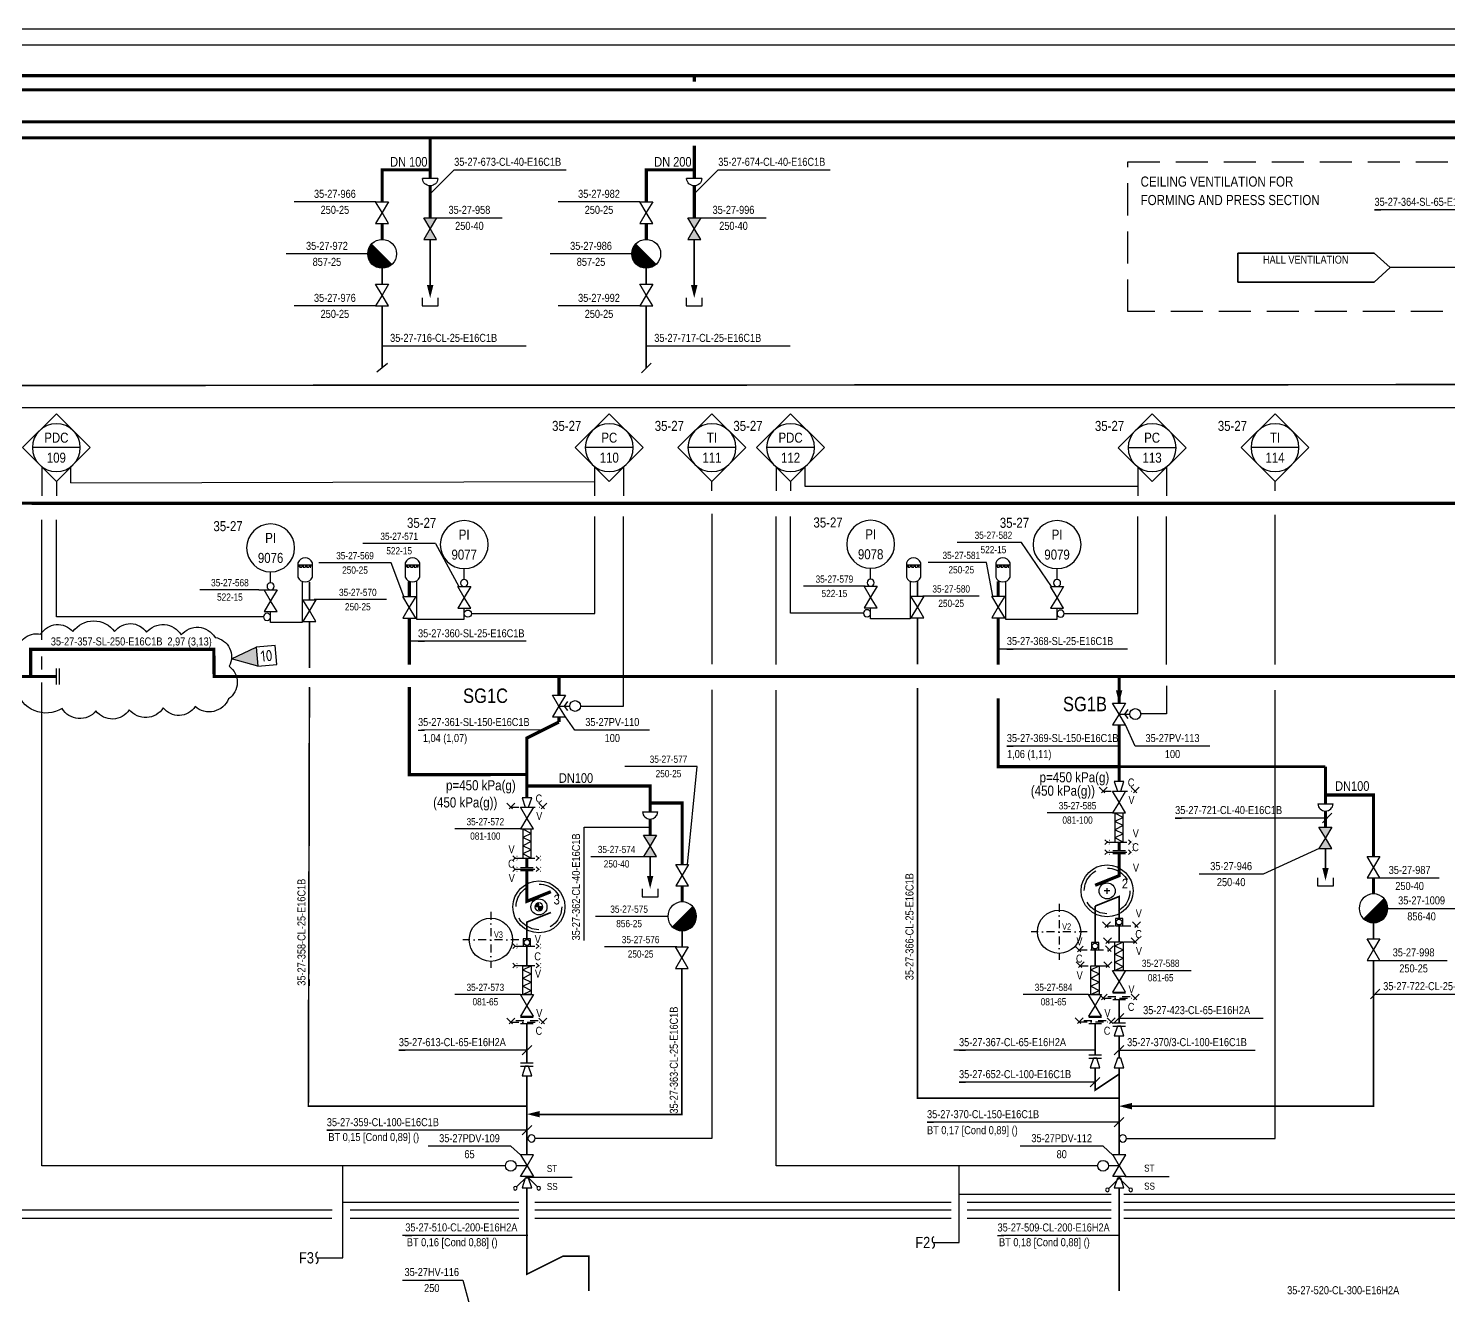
# Model space of a CAD drawing. Header units: millimetres. Extents: x -415 to 12957, y -5 to 599.
# Drawn here: x 9127.2 to 9570.9, y 198.3 to 594.2 of the extents above; entities that cross this region are included whole.
import ezdxf
from ezdxf.enums import TextEntityAlignment as Align

# ---------------------------------------------------------------- set-up
doc = ezdxf.new("R2010")
doc.units = ezdxf.units.MM
doc.header["$LTSCALE"] = 10
doc.header["$MEASUREMENT"] = 0
for name, pattern in [('CENTER', [2, 1.25, -0.25, 0.25, -0.25]), ('DASHDOT2', [0.5, 0.25, -0.125, 0, -0.125]), ('DASHED', [0.75, 0.5, -0.25]), ('DASHEDX2', [1.5, 1, -0.5])]:
    doc.linetypes.add(name, pattern=pattern)
doc.layers.get('0').update_dxf_attribs({"linetype": 'CONTINUOUS'})
doc.layers.add('BALANSSI', color=3, linetype='CONTINUOUS', lineweight=25)
for name, color, linetype in [('HOYRYRYHMIEN NIMET', 30, 'CONTINUOUS'), ('KAYTOT', 7, 'CONTINUOUS'), ('KUIVATUSSYLINTERIN_N', 7, 'CONTINUOUS'), ('KUIVATUSSYLINTERIT', 31, 'CONTINUOUS'), ('METALLILETKUT', 7, 'CONTINUOUS'), ('NAKOLASIT', 7, 'CONTINUOUS'), ('P-A-SHEET', 3, 'CONTINUOUS'), ('P-COND', 4, 'CONTINUOUS'), ('P-CVPOS', 7, 'CONTINUOUS'), ('P-DELIVERY_LIMIT', 1, 'DASHDOT2'), ('P-EQUIPMENTS', 7, 'CONTINUOUS'), ('P-FITTINGS', 7, 'CONTINUOUS'), ('P-INSTRPOS_TEXTS', 7, 'CONTINUOUS'), ('P-INSTRU', 7, 'CONTINUOUS'), ('P-LINEPOS', 7, 'CONTINUOUS'), ('P-MASS1', 6, 'CONTINUOUS'), ('P-OTHER', 7, 'CONTINUOUS'), ('P-REVISIONS', 1, 'CONTINUOUS'), ('P-STEAM1', 6, 'CONTINUOUS'), ('P-SYMB', 7, 'CONTINUOUS'), ('P-TEXT', 7, 'CONTINUOUS'), ('P-VALVEPOS', 7, 'CONTINUOUS'), ('P-VENTS', 7, 'CONTINUOUS'), ('TEXT', 141, 'CONTINUOUS'), ('VAC-TELA_NUMEROT', 7, 'CONTINUOUS'), ('VAC-TELAT', 31, 'CONTINUOUS'), ('VEDENEROTTIMET', 7, 'CONTINUOUS')]:
    doc.layers.add(name, color=color, linetype=linetype)
doc.styles.add('ARIAL', font='ARIALN.TTF')
doc.styles.add('ARIALN', font='ARIALN.TTF')
doc.styles.add('CTS_REV', font='isocp.shx')
doc.styles.add('MODESTD', font='ARIALN.TTF')
doc.styles.add('ROMANS', font='ARIALN.TTF')
doc.styles.get("Standard").update_dxf_attribs({"font": 'ARIALN.TTF'})

# ---------------------------------------------------------------- blocks, each defined once
blk = doc.blocks.new('PPI_0103B')
at = {"color": 0, "linetype": 'ByBlock'}
blk.add_circle((0, 0), 1.25, dxfattribs=at)
blk = doc.blocks.new('PPI_1100A')
at = {"color": 0, "linetype": 'ByBlock'}
blk.add_line((0, 0), (2, 0), dxfattribs=at)
blk = doc.blocks.new('PPI_0900A')
at = {"color": 0, "linetype": 'ByBlock'}
blk.add_line((-2.5, 0), (2.5, 0), dxfattribs=at)
blk = doc.blocks.new('PPI_1000A')
at = {"color": 0, "linetype": 'ByBlock'}
blk.add_line((-1, 0), (1, 0), dxfattribs=at)
blk = doc.blocks.new('PPI_1207A')
at = {"color": 0, "linetype": 'ByBlock'}
for p, q in [((-8.5, 0), (0, 8.5)), ((0, 8.5), (8.5, 0)), ((0, -8.5), (-8.5, 0)), ((-6, 0), (6, 0)), ((8.5, 0), (0, -8.5))]:
    blk.add_line(p, q, dxfattribs=at)
blk.add_circle((0, 0), 6, dxfattribs=at)
blk = doc.blocks.new('LPoist')
at = {"const_width": 3.75}
blk.add_lwpolyline([(1.33, 2.42, -1), (-1.33, 5.08, -5.843182)], format="xyb", dxfattribs=at)
blk.add_circle((0, 3.75), 3.75)
blk = doc.blocks.new('PPI_1200A')
at = {"color": 0, "linetype": 'ByBlock'}
blk.add_circle((0, 0), 6, dxfattribs=at)
blk = doc.blocks.new('*U61')
at = {"color": 0}
for points in [[(5, 4.5), (0, 0)], [(47.5, 4.5), (5, 4.5)], [(47.5, -4.5), (47.5, 4.5)], [(0, 0), (5, -4.5)], [(5, -4.5), (47.5, -4.5)]]:
    blk.add_lwpolyline(points, close=True, dxfattribs=at)
at = {"color": 7, "style": 'ARIALN'}
for tag, p in [('TEKSTI1', (26.25, 2.5)), ('TEKSTI2', (26.25, -2.5))]:
    blk.add_attdef(tag, text='', height=2.5, dxfattribs=at).set_placement(p, align=Align.MIDDLE_CENTER)
at = {"color": 1, "style": 'ARIALN'}
blk.add_attdef('KAAVIO', text='', height=1.5, dxfattribs=at).set_placement((26.25, -5), align=Align.TOP_CENTER)
blk = doc.blocks.new('P7A1271')
at = {"color": 0, "linetype": 'ByBlock'}
for centre, start, end in [((0.71, 0.82), 116.5651, 229.1849), ((-0.71, -0.82), 296.5651, 49.1849)]:
    blk.add_arc(centre, 1.08, start, end, dxfattribs=at)
blk = doc.blocks.new('LAI2587')
for p, q in [((0, 0), (2.5, 0)), ((0, -8.75), (0, 0)), ((2.5, 0), (2.5, -8.75)), ((2.5, -8.75), (0, -8.75))]:
    blk.add_line(p, q)
blk = doc.blocks.new('FLEXIBLE-JOINT')
for p, q in [((1.25, 8.75), (-1.25, 7.5)), ((1.25, 6.25), (-1.25, 7.5)), ((1.25, 6.25), (-1.25, 5)), ((1.25, 3.75), (-1.25, 5)), ((1.25, 3.75), (-1.25, 2.5)), ((1.25, 1.25), (-1.25, 2.5)), ((1.25, 1.25), (-1.25, 0))]:
    blk.add_line(p, q)
at = {"rotation": 180}
blk.add_blockref('LAI2587', (1.25, 0), dxfattribs=at)
blk = doc.blocks.new('P7A1100')
at = {"color": 0, "linetype": 'ByBlock'}
for points in [[(-3, -1.8), (-3, 1.8), (0, 0)], [(3, -1.8), (3, 1.8), (0, 0)]]:
    blk.add_lwpolyline(points, close=True, dxfattribs=at)
blk = doc.blocks.new('P7A1305')
at = {"color": 0, "linetype": 'ByBlock'}
blk.add_solid([(-4, -1), (-4, 1), (0, 0)], dxfattribs=at)
blk = doc.blocks.new('CVO4BF7')
at = {"color": 0, "linetype": 'Continuous'}
blk.add_lwpolyline([(-1.5, 4.5, -1), (1.5, 4.5, -1), (-1.5, 4.5)], format="xyb", close=True, dxfattribs=at)
blk.add_lwpolyline([(0, 0), (0, 3)], dxfattribs=at)
at = {"layer": 'P-VENTS', "color": 0, "linetype": 'Continuous'}
for points in [[(-3, -1.8), (-3, 1.8), (0, 0)], [(3, -1.8), (3, 1.8), (0, 0)]]:
    blk.add_lwpolyline(points, close=True, dxfattribs=at)
blk = doc.blocks.new('DRIVE-SHAFT')
at = {"layer": 'KAYTOT', "color": 7, "const_width": 2.5}
for points in [[(0, -1.25, -0.414214), (-1.25, 0, -1)], [(0, 1.25, -0.414214), (1.25, 0, -1)]]:
    blk.add_lwpolyline(points, format="xyb", dxfattribs=at)
at = {"layer": 'KAYTOT', "color": 7}
blk.add_circle((0, 0), 2.5, dxfattribs=at)
blk = doc.blocks.new('A$7C4F7')
at = {"layer": 'KAYTOT', "linetype": 'Continuous'}
blk.add_blockref('DRIVE-SHAFT', (1.77, 1.77), dxfattribs=at)
blk = doc.blocks.new('PRO66DD')
h = blk.add_hatch(color=0)
h.paths.add_polyline_path([(-3, 1.8), (-3, -1.8), (0, 0)])
h.paths.add_polyline_path([(3, -1.8), (3, 1.8), (0, 0)])
at = {"layer": 'P-VENTS', "color": 0, "linetype": 'Continuous'}
for points in [[(-3, -1.8), (-3, 1.8), (0, 0)], [(3, -1.8), (3, 1.8), (0, 0)]]:
    blk.add_lwpolyline(points, close=True, dxfattribs=at)
blk = doc.blocks.new('P7A0127')
at = {"color": 0, "linetype": 'ByBlock'}
for p, q in [((-7.5, 20), (-7.5, 17.5)), ((7.5, 17.5), (-7.5, 17.5)), ((-7.5, 17.5), (-7.5, 5)), ((7.5, 17.5), (7.5, 20)), ((7.5, 5), (7.5, 17.5))]:
    blk.add_line(p, q, dxfattribs=at)
at = {"color": 0, "linetype": 'DASHEDX2', "ltscale": 0.25}
for points in [[(-7.5, 16.5), (7.5, 16.5)], [(-6, 15.5), (6, 15.5)]]:
    blk.add_lwpolyline(points, dxfattribs=at)
at = {"color": 0, "linetype": 'ByBlock'}
for centre, start, end in [((0, 16.9), 22.4569, 157.5431), ((0, 8.1), 202.4569, 337.5431)]:
    blk.add_arc(centre, 8.12, start, end, dxfattribs=at)
blk = doc.blocks.new('P7A1210')
at = {"color": 0, "linetype": 'ByBlock'}
blk.add_lwpolyline([(-3, 1.5), (-3, -1.5), (0, -0.5), (0, 0.5)], close=True, dxfattribs=at)
blk = doc.blocks.new('P7A1215')
at = {"color": 0, "linetype": 'ByBlock'}
for p, q in [((0, 2), (0, -2)), ((1, 2), (1, -2))]:
    blk.add_line(p, q, dxfattribs=at)
blk = doc.blocks.new('p7a1370')
at = {"color": 0, "linetype": 'ByBlock'}
for p, q in [((1.25, 1.25), (-1.25, -1.25)), ((-1.25, 1.25), (1.25, -1.25))]:
    blk.add_line(p, q, dxfattribs=at)
blk = doc.blocks.new('A$A7D25')
at = {"layer": 'P-DELIVERY_LIMIT'}
blk.add_lwpolyline([(1.25, 1.25), (11.25, 1.25)], dxfattribs=at)
for p in [(1.25, 1.25), (11.25, 1.25)]:
    blk.add_blockref('p7a1370', p, dxfattribs=at)
blk = doc.blocks.new('P7A1304')
at = {"color": 0, "linetype": 'ByBlock'}
blk.add_line((1.5, 1.5), (-1.5, -1.5), dxfattribs=at)
blk = doc.blocks.new('PPI_2100A')
at = {"color": 0, "linetype": 'ByBlock'}
blk.add_line((0, 0), (2, 0), dxfattribs=at)
blk = doc.blocks.new('P7A1330')
at = {"color": 0, "linetype": 'ByBlock'}
for q in [(-3.25, 3.25), (3.25, 3.25)]:
    blk.add_line((0, 0), q, dxfattribs=at)
for centre, start, end in [((-3.66, 3.66), 90, 270), ((-3.66, 3.66), 270, 90), ((3.66, 3.66), 90, 270), ((3.66, 3.66), 270, 90)]:
    blk.add_arc(centre, 0.575, start, end, dxfattribs=at)
blk = doc.blocks.new('CVED930')
at = {"color": 0, "linetype": 'Continuous'}
blk.add_lwpolyline([(-1.5, 4.5, -1), (1.5, 4.5, -1), (-1.5, 4.5)], format="xyb", close=True, dxfattribs=at)
for points in [[(-1.27, 2.39), (0, 1.5), (1.27, 2.39)], [(0, 0), (0, 3)]]:
    blk.add_lwpolyline(points, dxfattribs=at)
at = {"layer": 'P-VENTS', "color": 0, "linetype": 'Continuous'}
for points in [[(-3, -1.8), (-3, 1.8), (0, 0)], [(3, -1.8), (3, 1.8), (0, 0)]]:
    blk.add_lwpolyline(points, close=True, dxfattribs=at)
blk = doc.blocks.new('CVED945')
at = {"color": 0, "linetype": 'Continuous'}
blk.add_lwpolyline([(-1.5, 4.5, -1), (1.5, 4.5, -1), (-1.5, 4.5)], format="xyb", close=True, dxfattribs=at)
for points in [[(-1.27, 2.39), (0, 1.5), (1.27, 2.39)], [(0, 0), (0, 3)]]:
    blk.add_lwpolyline(points, dxfattribs=at)
at = {"layer": 'P-VENTS', "color": 0, "linetype": 'Continuous'}
for points in [[(-3, -1.8), (-3, 1.8), (0, 0)], [(3, -1.8), (3, 1.8), (0, 0)]]:
    blk.add_lwpolyline(points, close=True, dxfattribs=at)
blk = doc.blocks.new('P7A1325')
at = {"color": 0, "linetype": 'ByBlock'}
for p, q in [((-9, -1.5), (-6, 1.5)), ((-9, 1.5), (-6, -1.5)), ((6, -1.5), (9, 1.5)), ((6, 1.5), (9, -1.5))]:
    blk.add_line(p, q, dxfattribs=at)
at = {"color": 0, "linetype": 'CENTER'}
blk.add_line((-7.5, 0), (7.5, 0), dxfattribs=at)
blk = doc.blocks.new('P7A1241')
at = {"color": 0, "linetype": 'ByBlock'}
for p, q in [((-1, -2), (-1, 2)), ((0, 3.5), (0, 1)), ((1, -2), (1, 2)), ((0, -1), (0, -3.5))]:
    blk.add_line(p, q, dxfattribs=at)
blk = doc.blocks.new('PI314')
for p, q in [((0, 2.5), (0, -2.5)), ((1, 2.5), (1, -2.5))]:
    blk.add_line(p, q)
blk = doc.blocks.new('P7A1369')
at = {"color": 0, "linetype": 'ByBlock'}
blk.add_lwpolyline([(8, -3), (0, 0), (8, 3)], dxfattribs=at)
blk.add_lwpolyline([(14, -3), (14, 3), (8, 3), (8, -3)], close=True, dxfattribs=at)
blk.add_solid([(8, 3), (8, -3), (0, 0)], dxfattribs=at)
at = {"color": 7, "linetype": 'Continuous', "style": 'CTS_REV'}
blk.add_attdef('A', text='', height=3.5, dxfattribs=at).set_placement((11, 0), align=Align.MIDDLE)

msp = doc.modelspace()

# ---------------------------------------------------------------- linework, layer by layer
at = {"layer": 'KUIVATUSSYLINTERIT', "linetype": 'Continuous'}
for points in [[(9465.08, 324.75), (9463.28, 324.75)], [(9464.18, 323.85), (9464.18, 325.65)], [(9287.58, 319.75), (9285.78, 319.75)], [(9286.68, 318.85), (9286.68, 320.65)]]:
    msp.add_lwpolyline(points, dxfattribs=at)
for centre, radius in [((9464.18, 324.75), 8.11), ((9286.68, 319.75), 8.11), ((9464.19, 324.75), 2.51), ((9286.69, 319.75), 2.51)]:
    msp.add_circle(centre, radius, dxfattribs=at)
at = {"layer": 'KUIVATUSSYLINTERIT', "linetype": 'DASHED', "ltscale": 1.5}
for centre in [(9464.18, 324.75), (9286.68, 319.75)]:
    msp.add_circle(centre, 7.14, dxfattribs=at)
at = {"layer": 'NAKOLASIT'}
for points in [[(9469.06, 313.87), (9469.06, 316.12), (9466.81, 316.12), (9466.81, 313.87)], [(9284.06, 307.51), (9284.06, 309.76), (9281.81, 309.76), (9281.81, 307.51)], [(9461.56, 306.37), (9461.56, 308.62), (9459.31, 308.62), (9459.31, 306.37)]]:
    msp.add_lwpolyline(points, close=True, dxfattribs=at)
at = {"layer": 'NAKOLASIT', "linetype": 'Continuous'}
for centre in [(9467.93, 315), (9282.93, 308.64), (9460.43, 307.5)]:
    msp.add_circle(centre, 0.9, dxfattribs=at)
at = {"layer": 'P-A-SHEET', "color": 7, "const_width": 0.35}
for points in [[(-410, 0), (12952.06, 0), (12952.06, 594), (-410, 594)], [(-405, 5), (12947.06, 5), (12947.06, 589), (-405, 589)]]:
    msp.add_lwpolyline(points, close=True, dxfattribs=at)
at = {"layer": 'P-COND', "const_width": 0.5}
for points in [[(9252.71, 528.25), (9252.71, 520.75), (9252.71, 514)], [(9335.21, 528.25), (9335.21, 520.75), (9335.21, 514)], [(8765.86, 482.41), (9740.21, 483.01), (9741.38, 483)], [(6459.81, 475.71), (9883.8, 475.71)], [(9532.4, 337.94), (9532.4, 330.44)], [(9321.43, 335.44), (9321.43, 327.94)], [(9467.93, 283.5), (9467.93, 287.37), (9467.93, 290.75)], [(9282.93, 271), (9282.93, 279.87), (9282.93, 283.25)], [(9460.43, 273.5), (9460.43, 279.87), (9460.43, 283.24)], [(9467.93, 272.5), (9467.93, 279.5)], [(9467.93, 272.5), (9467.93, 279.5)], [(9282.93, 267), (9282.93, 242.26)], [(9460.43, 269.5), (9460.43, 262.5), (9467.93, 267.5), (9467.93, 269.5)], [(9467.93, 242.25), (9467.93, 269.5)], [(9282.93, 235.51), (9282.93, 235)], [(9467.93, 235.51), (9467.93, 235)], [(9282.93, 232), (9282.93, 205), (9294.29, 210.68), (9302.27, 210.68), (9302.27, 199.81)], [(9467.93, 232), (9467.93, 199.81)]]:
    msp.add_lwpolyline(points, dxfattribs=at)
at = {"layer": 'P-COND', "linetype": 'Continuous', "const_width": 0.5}
for points in [[(9237.71, 519.25), (9237.71, 514.25)], [(9320.21, 519.25), (9320.21, 514.25)], [(9237.71, 488.11), (9237.71, 507.5)], [(9320.21, 488.12), (9320.21, 507.5)], [(9215, 415.69), (9215, 421.22)], [(9404.94, 416.83), (9404.94, 421.48)], [(9215, 394.39), (9215, 408.94)], [(9404.94, 395.53), (9404.94, 410.08)], [(9282.93, 257.5), (9214.66, 257.5), (9215, 388.39)], [(9467.98, 260), (9404.94, 260), (9404.94, 388.12)], [(9460.43, 320), (9467.93, 323), (9467.93, 316.12)], [(9460.43, 320), (9460.43, 308.62)], [(9290.43, 318), (9282.93, 315), (9282.93, 309.76)], [(9547.4, 314.79), (9547.4, 309.79)], [(9331.43, 312.29), (9331.43, 307.29)], [(9467.93, 313.87), (9467.93, 311.12), (9467.93, 308.87)], [(9282.93, 307.51), (9282.93, 303.62), (9282.93, 301.37)], [(9460.43, 306.37), (9460.43, 303.62), (9460.43, 301.37)], [(9547.4, 303.04), (9547.4, 257.5), (9471.93, 257.5)], [(9331.33, 300.54), (9331.33, 254.93), (9286.93, 254.93)]]:
    msp.add_lwpolyline(points, dxfattribs=at)
at = {"layer": 'P-CVPOS'}
for points in [[(9277.93, 245), (9280.95, 242.26)], [(9465.96, 242.23), (9462.93, 245), (9437.06, 245)]]:
    msp.add_lwpolyline(points, dxfattribs=at)
at = {"layer": 'P-DELIVERY_LIMIT'}
for points in [[(9463.98, 313.86), (9473.41, 313.86)], [(9455.47, 306.31), (9464.91, 306.31)], [(9464.31, 308.87), (9470.43, 308.87), (9472.93, 308.87)], [(9455.8, 301.32), (9461.93, 301.32), (9464.43, 301.32)]]:
    msp.add_lwpolyline(points, dxfattribs=at)
at = {"layer": 'P-INSTRU'}
for points in [[(9131.44, 457.1), (9131.44, 448.13)], [(9360.8, 457.1), (9360.8, 449.71)], [(9369.8, 457.1), (9369.8, 451.13), (9473.75, 451.13)], [(9473.75, 457.1), (9473.75, 448.12)], [(9482.75, 457.1), (9482.75, 448.12)], [(9135.94, 452.61), (9135.94, 448.13)], [(9140.44, 452.18), (9304.16, 452.62)], [(9365.3, 452.6), (9365.3, 449.71)], [(9131.44, 403.21), (9131.44, 440.66)], [(9265.6, 411.36), (9304.16, 411.36), (9304.16, 441.69)], [(9299.69, 382.46), (9313.15, 382.46), (9313.16, 441.68)], [(9360.8, 395.44), (9360.8, 441.71)], [(9450.79, 411.37), (9473.75, 411.37), (9473.75, 441.7)], [(9482.75, 395.43), (9482.75, 441.7)], [(9225.43, 227.5), (9280.43, 227.5)], [(9285.43, 227.5), (9415.45, 227.5)], [(9417.95, 230), (9465.49, 230)], [(9420.45, 227.5), (9465.43, 227.5)], [(9469.44, 230), (9662.56, 230)], [(9469.44, 227.5), (9662.57, 227.5)], [(9222.12, 225), (9046.83, 225), (9046.83, 217.5)], [(9049.71, 222.5), (9222.02, 222.5)], [(9227.67, 222.5), (9280.43, 222.5)], [(9280.43, 225), (9227.77, 225)], [(9415.45, 225), (9285.43, 225)], [(9285.43, 222.5), (9415.45, 222.5)], [(9465.43, 225), (9420.45, 225)], [(9420.45, 222.5), (9465.43, 222.5)], [(9662.55, 225), (9469.44, 225)], [(9469.44, 222.5), (9662.58, 222.5)]]:
    msp.add_lwpolyline(points, dxfattribs=at)
at = {"layer": 'P-INSTRU', "linetype": 'Continuous'}
for points in [[(9140.44, 452.18), (9140.44, 457.1)], [(9304.16, 448.13), (9304.16, 457.1)], [(9313.16, 457.1), (9313.16, 448.13)], [(9340.73, 449.71), (9340.73, 452.6)], [(9516.64, 449.71), (9516.64, 452.6)], [(9200.62, 410.33), (9135.94, 410.33), (9135.94, 440.66)], [(9388.07, 411.47), (9365.3, 411.47), (9365.3, 441.71)], [(9516.64, 395.44), (9516.64, 442.23)], [(9202.87, 421.01), (9202.87, 424.39)], [(9263.35, 422.04), (9263.35, 425.42)], [(9390.32, 422.16), (9390.32, 425.53)], [(9402.69, 421.48), (9402.69, 409.78)], [(9432.41, 421.48), (9432.41, 409.68), (9448.55, 409.68), (9448.55, 413.06)], [(9448.55, 422.06), (9448.55, 425.43)], [(9212.75, 421.22), (9212.75, 408.64)], [(9248.48, 421.37), (9248.48, 409.67)], [(9263.35, 409.67), (9263.35, 413.04)], [(9390.32, 409.78), (9390.32, 413.16)], [(9202.87, 408.64), (9202.87, 412.01)], [(9212.75, 408.64), (9202.87, 408.64)], [(9248.48, 409.67), (9263.35, 409.67)], [(9402.69, 409.78), (9390.32, 409.78)], [(9131.44, 393.86), (9131.44, 397.92)], [(9276.22, 238.88), (9131.44, 238.87), (9131.44, 389.87)], [(9461.22, 238.86), (9360.8, 238.86), (9360.8, 387.42)], [(9470.23, 247.43), (9516.64, 247.43), (9516.64, 387.44)], [(9482.75, 388.79), (9482.75, 380.02), (9474.76, 380.02)], [(9217.34, 210.14), (9225.43, 210.14), (9225.43, 238.87)], [(9409.86, 214.92), (9417.95, 214.92), (9417.95, 238.86)]]:
    msp.add_lwpolyline(points, dxfattribs=at)
at = {"layer": 'P-LINEPOS'}
for points in [[(9252.71, 542.5), (9260.21, 550), (9287.71, 550), (9295.21, 550)], [(9335.21, 542.5), (9342.71, 550), (9370.21, 550), (9377.71, 550)], [(9600.73, 537.5), (9547.71, 537.5)], [(9237.71, 495), (9282.71, 495)], [(9320.21, 495), (9365.21, 495)], [(9532.93, 347.5), (9485.43, 347.5)], [(9300.77, 309.27), (9300.77, 344.69), (9321.43, 344.69)], [(9547.93, 292.5), (9595.43, 292.5)], [(9467.93, 285), (9510.43, 285), (9512.93, 285)], [(9282.93, 275), (9242.93, 275)], [(9467.93, 275), (9510.43, 275)], [(9460.43, 265), (9417.93, 265)], [(9282.93, 250), (9220.43, 250)], [(9467.93, 252.5), (9407.93, 252.5)]]:
    msp.add_lwpolyline(points, dxfattribs=at)
at = {"layer": 'P-MASS1', "const_width": 0.8}
msp.add_lwpolyline([(9467.93, 363.55), (9532.4, 363.55)], dxfattribs=at)
at = {"layer": 'P-OTHER', "linetype": 'DASHEDX2'}
msp.add_lwpolyline([(9470.65, 552.5), (9689.07, 552.5), (9689.07, 505.78), (9470.65, 505.78)], close=True, dxfattribs=at)
at = {"layer": 'P-OTHER', "linetype": 'Continuous'}
msp.add_lwpolyline([(9596.23, 519.44), (9552.57, 519.44)], dxfattribs=at)
at = {"layer": 'P-OTHER'}
for points in [[(9250.21, 510), (9250.21, 507.5), (9255.21, 507.5), (9255.21, 510)], [(9332.71, 510), (9332.71, 507.5), (9337.71, 507.5), (9337.71, 510)], [(9340.73, 442.51), (9340.73, 395.59)], [(9282.72, 402.72), (9246.19, 402.72)], [(9470.52, 400.3), (9430.16, 400.3)], [(9340.73, 387.59), (9340.73, 247.43), (9285.51, 247.43)], [(9321.28, 375), (9297.93, 375), (9294.97, 379.15)], [(9287.98, 375.02), (9249.98, 375)], [(9496.28, 370), (9472.93, 370), (9469.97, 376.65)], [(9467.93, 370), (9432.88, 370)], [(9460.43, 275), (9416.25, 275)], [(9277.93, 245), (9252.06, 245)], [(9283.26, 235.36), (9297.02, 235.36)], [(9469.85, 235.48), (9483.61, 235.48)], [(9283.26, 217.14), (9244.08, 217.14)], [(9467.79, 217.12), (9431.11, 217.12)], [(9244.06, 203.19), (9262.87, 203.19), (9266.06, 191.59)]]:
    msp.add_lwpolyline(points, dxfattribs=at)
at = {"layer": 'P-REVISIONS'}
msp.add_lwpolyline([(9123.51, 387.74, -0.520567), (9123.51, 387.74, -0.520567), (9123.71, 398.13, -0.520567), (9131.11, 404.93, -0.520567), (9141.11, 405.73, -0.520567), (9154.11, 405.73, -0.520567), (9164.11, 405.53, -0.520567), (9174.91, 404.73, -0.520567), (9185.51, 403.93, -0.520567), (9189.91, 394.94, -0.520567), (9189.71, 384.74, -0.520567), (9179.31, 382.35, -0.520567), (9169.31, 381.95, -0.520567), (9158.71, 381.35, -0.520567), (9148.31, 380.95, -0.520567), (9137.71, 381.75, -0.520567), (9123.51, 387.74)], format="xyb", close=True, dxfattribs=at)
at = {"layer": 'P-STEAM1', "linetype": 'Continuous', "const_width": 1}
for points in [[(6459.81, 579.44), (9965.01, 579.44)], [(9335.21, 577.5), (9335.21, 579.44)], [(7676.65, 565), (9964.98, 565)], [(6459.81, 560), (9735.21, 560), (9735.21, 542.5), (9906.3, 542.5)], [(9252.71, 547.25), (9252.71, 557.5), (9252.71, 560)], [(9335.21, 547.25), (9335.21, 557.5)], [(9237.71, 540), (9237.71, 550), (9252.71, 550)], [(9320.21, 540), (9320.21, 550), (9335.21, 550)], [(9252.71, 545), (9252.71, 535)], [(9335.21, 545), (9335.21, 535)], [(9237.71, 528.25), (9237.71, 533.25)], [(9320.21, 528.25), (9320.21, 533.25)], [(6459.81, 446.03), (9965.01, 445.79)], [(9246.19, 416.74), (9246.19, 421.39)], [(9430.16, 416.83), (9430.16, 421.48)], [(9246.19, 395.44), (9246.19, 409.99)], [(9430.16, 395.43), (9430.16, 410.08)], [(9073.21, 391.72), (9127.89, 391.72), (9127.89, 400.18), (9185.13, 400.18), (9185.23, 391.21)], [(9127.89, 391.72), (9135.86, 391.72)], [(9185.23, 391.72), (9878.71, 391.72)], [(9467.93, 363.55), (9430.16, 363.56), (9430.16, 384.93)], [(9321.43, 347.19), (9321.43, 342.19)], [(9532.4, 349.69), (9532.4, 344.69)], [(9467.93, 337.28), (9467.93, 340)], [(9282.93, 335), (9282.93, 331.98)], [(9460.43, 326.5), (9467.93, 329.5), (9467.93, 336.28)], [(9282.93, 330.98), (9282.93, 321.5), (9290.43, 324.5)], [(9547.4, 323.79), (9547.4, 328.79)], [(9331.43, 321.29), (9331.43, 326.29)]]:
    msp.add_lwpolyline(points, dxfattribs=at)
at = {"layer": 'P-STEAM1', "const_width": 1}
for points in [[(7672.13, 572.5), (7672.13, 575), (9965.01, 575)], [(9292.93, 391.72), (9292.93, 385.87)], [(9467.93, 383.37), (9467.93, 391.72)], [(9292.93, 377.5), (9282.93, 372.5), (9282.93, 370), (9282.93, 361.1), (9246.19, 361.06), (9246.19, 388.39)], [(9292.93, 379.12), (9292.93, 377.5)], [(9467.93, 376.62), (9467.93, 358.87)], [(9282.93, 361.1), (9282.93, 353.87)]]:
    msp.add_lwpolyline(points, dxfattribs=at)
at = {"layer": 'P-STEAM1', "linetype": 'Continuous'}
for points in [[(9532.4, 363.55, 1, 1, 0), (9532.4, 351.94, 0, 0, 0)], [(9283.23, 357.5, 1, 1, 0), (9321.43, 357.5, 1, 1, 0), (9321.43, 349.44, 0, 0, 0)], [(9547.4, 335.54, 1, 1, 0), (9547.4, 354.69, 1, 1, 0), (9532.4, 354.69, 0, 0, 0)], [(9331.43, 333.04, 1, 1, 0), (9331.43, 352.19, 1, 1, 0), (9321.43, 352.19, 0, 0, 0)]]:
    msp.add_lwpolyline(points, format="xyseb", dxfattribs=at)
at = {"layer": 'P-VALVEPOS', "linetype": 'Continuous'}
for points in [[(9235.69, 540), (9210.21, 540)], [(9318.19, 540), (9292.71, 540)], [(9235.69, 507.5), (9210.21, 507.5)], [(9318.19, 507.5), (9292.71, 507.5)]]:
    msp.add_lwpolyline(points, dxfattribs=at)
at = {"layer": 'P-VALVEPOS'}
for points in [[(9254.74, 535), (9275.21, 535)], [(9337.24, 535), (9357.71, 535)], [(9233.21, 523.75), (9207.71, 523.75)], [(9315.71, 523.75), (9290.21, 523.75)], [(9254.33, 433.26), (9231.73, 433.26)], [(9254.33, 433.26), (9261.66, 419.79)], [(9446.86, 419.81), (9437.47, 433.61), (9417.37, 433.61)], [(9240.54, 427.22), (9217.94, 427.22)], [(9244.5, 416.74), (9240.54, 427.22)], [(9428.48, 416.83), (9426.48, 427.31), (9408.31, 427.31)], [(9199.15, 418.78), (9180.76, 418.78)], [(9199.15, 418.78), (9201.18, 418.76)], [(9388.63, 419.91), (9369.35, 419.91)], [(9239.11, 415.75), (9216.51, 415.75)], [(9424.23, 416.83), (9406.63, 416.83)], [(9336.16, 363.64), (9313.56, 363.64)], [(9333.12, 333.04), (9336.16, 363.64)], [(9465.91, 349.12), (9445.43, 349.12)], [(9280.91, 344.12), (9260.43, 344.12)], [(9530.38, 337.94), (9512.93, 330), (9492.93, 330)], [(9319.75, 335.44), (9302.94, 335.44)], [(9529.9, 328.78), (9529.9, 326.28), (9534.9, 326.28), (9534.9, 328.78)], [(9549.43, 328.79), (9567.93, 328.79)], [(9318.93, 325.44), (9318.93, 322.94), (9323.93, 322.94), (9323.93, 325.44)], [(9326.93, 316.79), (9304.33, 316.79)], [(9551.9, 319.29), (9572.93, 319.29)], [(9329.75, 307.29), (9307.15, 307.29)], [(9549.43, 303.04), (9570.43, 303.04)], [(9469.96, 299.88), (9490.43, 299.88)], [(9280.91, 292.37), (9260.43, 292.37)], [(9458.41, 292.37), (9437.93, 292.37)]]:
    msp.add_lwpolyline(points, dxfattribs=at)
at = {"layer": 'VAC-TELAT', "linetype": 'DASHDOT2'}
for points in [[(9449.18, 320.74), (9449.18, 303.24)], [(9449.18, 320.74), (9449.18, 303.24)], [(9271.68, 318.24), (9271.68, 300.74)], [(9271.68, 318.24), (9271.68, 300.74)], [(9457.93, 311.99), (9440.43, 311.99)], [(9280.43, 309.49), (9262.93, 309.49)]]:
    msp.add_lwpolyline(points, dxfattribs=at)
at = {"layer": 'VAC-TELAT', "linetype": 'Continuous'}
for centre in [(9271.68, 309.49), (9449.18, 311.99)]:
    msp.add_circle(centre, 6.75, dxfattribs=at)
at = {"layer": 'VEDENEROTTIMET'}
for points in [[(9255.09, 547.25), (9250.33, 547.25)], [(9337.59, 547.25), (9332.83, 547.25)], [(9530.02, 351.94), (9534.79, 351.94)], [(9319.05, 349.44), (9323.82, 349.44)]]:
    msp.add_lwpolyline(points, dxfattribs=at)
for centre in [(9532.4, 352.08), (9321.43, 349.58)]:
    msp.add_arc(centre, 2.39, 183.296, 356.704, dxfattribs=at)
at = {"layer": 'VEDENEROTTIMET', "extrusion": (0, 0, -1)}
for centre in [(9252.71, 547.39), (9335.21, 547.39)]:
    msp.add_ellipse(centre, major_axis=(1.69, 1.69), ratio=1, start_param=0.842924, end_param=3.869465, dxfattribs=at)

# ---------------------------------------------------------------- block references
at = {"layer": 'METALLILETKUT', "yscale": 1.028571429000294, "zscale": 1.028571429000294, "rotation": 180}
for p, xscale in [((9467.93, 349), -1.028571429000294), ((9282.93, 344), -1.028571429000294), ((9467.93, 308.87), 1.028571429000294), ((9282.93, 301.37), 1.028571429000294), ((9460.43, 301.37), 1.028571429000294)]:
    msp.add_blockref('FLEXIBLE-JOINT', p, dxfattribs=dict(at, xscale=xscale))
at = {"layer": 'P-CVPOS', "color": 140, "xscale": -1}
for p in [(9309.61, 375), (9484.61, 370), (9265, 245), (9450, 245), (9253.21, 203.19)]:
    msp.add_blockref('PPI_1000A', p, dxfattribs=at)
at = {"layer": 'P-DELIVERY_LIMIT'}
for name, p in [('A$A7D25', (9461.68, 354.62)), ('A$A7D25', (9276.68, 349.62)), ('p7a1370', (9463.95, 313.83)), ('p7a1370', (9473.41, 313.86)), ('p7a1370', (9455.44, 306.28)), ('p7a1370', (9464.31, 308.87)), ('p7a1370', (9464.91, 306.31)), ('p7a1370', (9472.93, 308.87)), ('p7a1370', (9455.8, 301.32)), ('p7a1370', (9464.43, 301.32)), ('A$A7D25', (9461.68, 289.99)), ('A$A7D25', (9276.68, 282.53)), ('A$A7D25', (9454.18, 282.55))]:
    msp.add_blockref(name, p, dxfattribs=at)
at = {"layer": 'P-DELIVERY_LIMIT', "xscale": 0.4899999999999999, "yscale": 0.4899999999999999, "zscale": 0.4899999999999999}
for p in [(9467.93, 340), (9467.93, 336.82), (9282.93, 335), (9282.93, 331.51), (9282.93, 307.5), (9282.93, 301.4)]:
    msp.add_blockref('P7A1325', p, dxfattribs=at)
at = {"layer": 'P-EQUIPMENTS', "xscale": 0.3002463749403548, "yscale": 0.3002463749403548, "zscale": 0.3002463749403548}
for p in [(9213.66, 421.25), (9247.2, 421.25), (9403.73, 421.25), (9431.64, 421.25)]:
    msp.add_blockref('P7A0127', p, dxfattribs=at)
at = {"layer": 'P-FITTINGS'}
for name, p, rotation in [('P7A1210', (9467.93, 355.87), 270), ('P7A1210', (9282.93, 350.87), 270), ('P7A1215', (9467.93, 337.28), 270), ('P7A1215', (9282.93, 331.98), 270), ('P7A1241', (9467.93, 291.75), 90), ('P7A1241', (9282.93, 284.25), 90), ('P7A1241', (9460.43, 284.24), 90), ('P7A1215', (9467.93, 282.5), 90), ('P7A1210', (9467.93, 282.5), 90), ('P7A1215', (9282.93, 270), 90), ('P7A1215', (9460.43, 272.5), 90), ('P7A1210', (9460.43, 272.5), 90), ('P7A1210', (9467.93, 272.5), 90), ('P7A1210', (9282.93, 270), 90), ('P7A1210', (9282.93, 235), 90), ('P7A1210', (9467.93, 235), 90)]:
    msp.add_blockref(name, p, dxfattribs=dict(at, rotation=rotation))
for p in [(9409.86, 214.92), (9217.34, 210.14)]:
    msp.add_blockref('P7A1271', p, dxfattribs=at)
at = {"layer": 'P-INSTRU', "color": 140}
for name, p, xscale, yscale, zscale in [('PPI_1207A', (9135.94, 463.21), -1.2478, 1.2478, 1.2478), ('PPI_1207A', (9308.66, 463.21), -1.2478, 1.2478, 1.2478), ('PPI_1207A', (9340.73, 463.21), -1.2478, 1.2478, 1.2478), ('PPI_1207A', (9365.3, 463.21), -1.2478, 1.2478, 1.2478), ('PPI_1207A', (9478.25, 463.2), -1.2478, 1.2478, 1.2478), ('PPI_1207A', (9516.64, 463.21), -1.2478, 1.2478, 1.2478), ('PPI_1200A', (9202.87, 431.89), -1.2478, 1.2478, 1.2478), ('PPI_1200A', (9263.35, 432.92), -1.2478, 1.2478, 1.2478), ('PPI_1200A', (9390.32, 433.03), -1.2478, 1.2478, 1.2478), ('PPI_1200A', (9448.55, 432.93), -1.2478, 1.2478, 1.2478), ('PPI_0103B', (9263.35, 420.92), -0.899999999999636, 0.899999999999636, 0.899999999999636), ('PPI_0103B', (9390.32, 421.03), -0.899999999999636, 0.899999999999636, 0.899999999999636), ('PPI_0103B', (9448.55, 420.93), -0.899999999999636, 0.899999999999636, 0.899999999999636), ('PPI_0103B', (9202.87, 419.89), -0.899999999999636, 0.899999999999636, 0.899999999999636), ('PPI_0103B', (9201.75, 410.33), -0.899999999999636, 0.899999999999636, 0.899999999999636), ('PPI_0103B', (9264.48, 411.36), 0.899999999999636, 0.899999999999636, 0.899999999999636), ('PPI_0103B', (9389.19, 411.47), -0.899999999999636, 0.899999999999636, 0.899999999999636), ('PPI_0103B', (9449.66, 411.37), -0.899999999999636, 0.899999999999636, 0.899999999999636)]:
    msp.add_blockref(name, p, dxfattribs=dict(at, xscale=xscale, yscale=yscale, zscale=zscale))
at = {"layer": 'P-INSTRU', "color": 140, "xscale": -0.899999999999636, "yscale": 0.899999999999636, "zscale": 0.899999999999636, "rotation": 270}
for p in [(9284.39, 247.43), (9469.1, 247.43)]:
    msp.add_blockref('PPI_0103B', p, dxfattribs=at)
at = {"layer": 'P-LINEPOS', "color": 140}
for name, p in [('PPI_1100A', (9260.21, 550)), ('PPI_1100A', (9342.71, 550)), ('PPI_1100A', (9547.71, 537.5)), ('PPI_1100A', (9240.21, 495)), ('PPI_1100A', (9322.71, 495)), ('PPI_1100A', (9134.21, 400.18)), ('PPI_1100A', (9248.92, 402.72)), ('PPI_1100A', (9432.86, 400.3)), ('PPI_1100A', (9248.92, 375)), ('PPI_1100A', (9432.86, 370)), ('PPI_1100A', (9485.43, 347.5)), ('PPI_1100A', (9550.43, 292.5)), ('PPI_1100A', (9475.43, 285)), ('PPI_1100A', (9242.93, 275)), ('PPI_1100A', (9417.93, 275)), ('PPI_2100A', (9470.43, 275)), ('PPI_1100A', (9417.93, 265)), ('PPI_1100A', (9220.43, 250)), ('PPI_1100A', (9407.93, 252.5)), ('PPI_1100A', (9244.95, 217.14)), ('PPI_1100A', (9429.97, 217.12))]:
    msp.add_blockref(name, p, dxfattribs=at)
at = {"layer": 'P-LINEPOS'}
for p in [(9532.93, 347.5), (9547.93, 292.5), (9467.93, 285), (9282.93, 275), (9467.93, 275), (9460.43, 265), (9467.93, 252.5), (9282.93, 250)]:
    msp.add_blockref('P7A1304', p, dxfattribs=at)
at = {"layer": 'P-LINEPOS', "color": 140, "rotation": 90}
for p in [(9300.77, 309.27), (9404.94, 296.85), (9215, 295.12), (9331.33, 255.18)]:
    msp.add_blockref('PPI_1100A', p, dxfattribs=at)
at = {"layer": 'P-OTHER'}
ref = msp.add_blockref('*U61', (9552.57, 519.44), dxfattribs=dict(at, xscale=-1))
ref.add_attrib('TEKSTI1', 'HALL VENTILATION', dxfattribs={"layer": '0', "color": 7, "height": 2.5, "style": 'ARIALN'}).set_placement((9526.22, 521.94), align=Align.MIDDLE_CENTER)
at = {"layer": 'P-OTHER', "xscale": -1}
msp.add_blockref('PI314', (9136.86, 391.72), dxfattribs=at)
at = {"layer": 'P-OTHER', "xscale": -0.4899999999999999, "yscale": 0.4899999999999999, "zscale": 0.4899999999999999}
msp.add_blockref('A$7C4F7', (9287.55, 318.88), dxfattribs=at)
at = {"layer": 'P-REVISIONS', "rotation": 5.171856613436888}
msp.add_blockref('P7A1369', (9190.64, 397.2), dxfattribs=at).add_auto_attribs({'A': '10'})
at = {"layer": 'P-SYMB'}
for p, xscale, yscale, zscale in [((9237.71, 519.25), 1.199999999998909, 1.200000000000045, 1.2), ((9320.21, 519.25), 1.199999999998909, 1.200000000000045, 1.2), ((9331.43, 312.29), -1.199999999999818, 1.199999999999818, 1.199999999999818), ((9547.4, 314.79), -1.199999999999818, 1.199999999999818, 1.199999999999818)]:
    msp.add_blockref('LPoist', p, dxfattribs=dict(at, xscale=xscale, yscale=yscale, zscale=zscale))
for name, p, rotation in [('P7A1305', (9252.71, 510), 270), ('P7A1305', (9335.21, 510), 270), ('P7A1304', (9237.71, 488.11), 354.1539039771391), ('P7A1304', (9320.21, 488.12), 180), ('P7A1305', (9467.93, 383.37), 270), ('P7A1305', (9321.43, 325.44), 270), ('P7A1305', (9532.4, 327.94), 270), ('P7A1305', (9467.93, 257.5), 180), ('P7A1305', (9282.93, 255), 180), ('P7A1330', (9282.97, 235.51), 180), ('P7A1330', (9467.93, 235), 180)]:
    msp.add_blockref(name, p, dxfattribs=dict(at, rotation=rotation))
at = {"layer": 'P-VALVEPOS', "color": 140, "linetype": 'Continuous', "rotation": 180}
for p in [(9222.95, 540), (9305.45, 540), (9222.95, 507.5), (9305.45, 507.5)]:
    msp.add_blockref('PPI_0900A', p, dxfattribs=at)
at = {"layer": 'P-VALVEPOS', "color": 140}
for p in [(9264.97, 535), (9347.47, 535), (9558.68, 328.79), (9562.42, 319.29), (9559.93, 303.04)]:
    msp.add_blockref('PPI_0900A', p, dxfattribs=at)
at = {"layer": 'P-VALVEPOS', "color": 140, "rotation": 180}
for p in [(9220.46, 523.75), (9302.96, 523.75), (9502.93, 330)]:
    msp.add_blockref('PPI_0900A', p, dxfattribs=at)
at = {"layer": 'P-VALVEPOS', "color": 140, "yscale": 0.9, "zscale": 0.9}
for p, xscale in [((9243.03, 433.26), -0.9), ((9428.67, 433.61), -0.9), ((9229.24, 427.22), -0.9), ((9418.64, 427.31), -0.9), ((9190.15, 418.78), -0.9), ((9378.99, 419.91), -0.9), ((9230.11, 415.75), -0.9), ((9415.48, 416.83), -0.9), ((9327.16, 363.64), -0.9), ((9454.95, 349.12), -0.9), ((9269.95, 344.12), -0.9), ((9310.95, 335.44), -0.9), ((9314.86, 316.79), -0.9), ((9318.45, 307.29), -0.9), ((9480.92, 299.88), 0.9), ((9269.95, 292.37), -0.9), ((9447.45, 292.37), -0.9)]:
    msp.add_blockref('PPI_0900A', p, dxfattribs=dict(at, xscale=xscale))
at = {"layer": 'P-VENTS'}
for name, p, xscale, yscale, zscale, rotation in [('P7A1100', (9237.71, 536.62), 1.125, 1.125, 1.125, 270), ('P7A1100', (9320.21, 536.62), 1.125, 1.125, 1.125, 270), ('PRO66DD', (9252.71, 531.62), 1.125000000000022, 1.125000000000022, 1.125000000000022, 270), ('PRO66DD', (9335.21, 531.62), 1.125000000000022, 1.125000000000022, 1.125000000000022, 270), ('P7A1100', (9237.71, 510.88), 1.125, 1.125, 1.125, 270), ('P7A1100', (9320.21, 510.88), 1.125, 1.125, 1.125, 270), ('P7A1100', (9202.87, 415.39), 1.125, 1.125, 1.125, 270), ('P7A1100', (9263.35, 416.42), 1.125, 1.125, 1.125, 270), ('P7A1100', (9390.32, 416.53), 1.125, 1.125, 1.125, 270), ('P7A1100', (9448.55, 416.43), 1.125, 1.125, 1.125, 270), ('P7A1100', (9215, 412.32), 1.125, 1.125, 1.125, 270), ('P7A1100', (9246.19, 413.37), 1.125, 1.125, 1.125, 270), ('P7A1100', (9404.94, 413.46), 1.125, 1.125, 1.125, 270), ('P7A1100', (9430.16, 413.46), 1.125, 1.125, 1.125, 270), ('CVED930', (9292.93, 382.5), 1.125, 1.125, 1.125, 270), ('CVED945', (9467.93, 380), 1.125, 1.125, 1.125, 270), ('P7A1100', (9467.93, 352.5), 1.125, 1.125, 1.125, 270), ('P7A1100', (9282.93, 347.5), 1.125, 1.125, 1.125, 270), ('PRO66DD', (9321.43, 338.82), 1.125000000000022, 1.125000000000022, 1.125000000000022, 270), ('PRO66DD', (9532.4, 341.32), 1.125000000000022, 1.125000000000022, 1.125000000000022, 270), ('P7A1100', (9331.43, 329.67), 1.125, 1.125, 1.125, 270), ('P7A1100', (9547.4, 332.17), 1.125, 1.125, 1.125, 270), ('P7A1100', (9331.33, 303.92), 1.125, 1.125, 1.125, 270), ('P7A1100', (9547.4, 306.42), 1.125, 1.125, 1.125, 270), ('P7A1100', (9467.93, 296.5), 1.125, 1.125, 1.125, 270), ('P7A1100', (9282.93, 289), 1.125, 1.125, 1.125, 270), ('P7A1100', (9460.43, 288.99), 1.125, 1.125, 1.125, 270), ('CVO4BF7', (9282.97, 238.88), 1.125, 1.125, 1.125, 89.99999999999999), ('CVO4BF7', (9467.97, 238.88), 1.125, 1.125, 1.125, 89.99999999999999)]:
    msp.add_blockref(name, p, dxfattribs=dict(at, xscale=xscale, yscale=yscale, zscale=zscale, rotation=rotation))

# ---------------------------------------------------------------- texts
at = {"layer": 'BALANSSI', "linetype": 'Continuous'}
for s, p in [('p=450 kPa(g)', (9257.67, 356.16)), ('p=450 kPa(g)', (9443.09, 358.67)), ('(450 kPa(g))', (9440.35, 354.48)), ('(450 kPa(g))', (9253.64, 350.82))]:
    msp.add_text(s, height=3.15, dxfattribs=at).set_placement(p)
at = {"layer": 'HOYRYRYHMIEN NIMET', "linetype": 'Continuous', "style": 'MODESTD'}
for s, p in [('SG1C', (9262.99, 383.46)), ('SG1B', (9450.39, 380.87))]:
    msp.add_text(s, height=4.5, dxfattribs=at).set_placement(p)
at = {"layer": 'KUIVATUSSYLINTERIN_N', "style": 'ARIALN'}
for s, p in [('2', (9468.79, 327.02)), ('3', (9291.29, 322.02))]:
    msp.add_text(s, height=3, dxfattribs=at).set_placement(p, align=Align.MIDDLE_LEFT)
at = {"layer": 'P-CVPOS', "color": 140, "style": 'ARIAL'}
for s, p in [('35-27PV-110', (9309.61, 377.5)), ('100', (9309.61, 372.5)), ('35-27PV-113', (9484.61, 372.5)), ('100', (9484.61, 367.5)), ('35-27PDV-109', (9265, 247.5)), ('35-27PDV-112', (9450, 247.5)), ('65', (9265, 242.5)), ('80', (9450, 242.5)), ('35-27HV-116', (9253.21, 205.69)), ('250', (9253.21, 200.69))]:
    msp.add_text(s, height=2.5, dxfattribs=at).set_placement(p, align=Align.MIDDLE)
at = {"layer": 'P-DELIVERY_LIMIT', "linetype": 'Continuous', "style": 'MODESTD'}
for s, p in [('ST', (9289.16, 236.92)), ('ST', (9475.75, 237.04)), ('SS', (9289.16, 231.3)), ('SS', (9475.75, 231.42))]:
    msp.add_text(s, height=2.205, dxfattribs=at).set_placement(p)
at = {"layer": 'P-DELIVERY_LIMIT', "linetype": 'Continuous', "style": 'ROMANS'}
for p in [(9472.71, 357.36), (9287.71, 352.36), (9474.11, 337.14), (9279.11, 332), (9475.05, 310.01), (9287.31, 303.06), (9456.52, 302.35), (9472.71, 287.26), (9287.71, 279.8), (9465.21, 279.82)]:
    msp.add_attdef('C', text='', height=2.5, rotation=359.8896, dxfattribs=at).set_placement(p, align=Align.RIGHT)
for p in [(9470.84, 351.93), (9285.84, 346.93), (9472.18, 341.5), (9277.18, 336.5), (9472.24, 330.75), (9277.24, 327.5), (9473.12, 316.52), (9285.38, 308.43), (9454.59, 307.77), (9473.17, 304.75), (9285.44, 297.63), (9454.65, 297.08), (9470.84, 292.78), (9285.84, 285.32), (9463.34, 285.33)]:
    msp.add_attdef('V', p, '', height=2.5, rotation=359.8896, dxfattribs=at)
at = {"layer": 'P-INSTRPOS_TEXTS', "style": 'ARIAL'}
for p in [(9299.93, 468.45), (9332, 468.45), (9356.56, 468.45), (9469.51, 468.44), (9507.9, 468.45), (9194.14, 437.13), (9254.62, 438.16), (9381.58, 438.27), (9439.81, 438.17)]:
    msp.add_text('35-27', height=3.119, dxfattribs=at).set_placement(p, align=Align.RIGHT)
for s, p in [('PDC', (9135.94, 466.33)), ('PC', (9308.66, 466.33)), ('TI', (9340.73, 466.33)), ('PDC', (9365.3, 466.33)), ('PC', (9478.25, 466.32)), ('TI', (9516.64, 466.33)), ('109', (9135.94, 460.09)), ('110', (9308.66, 460.09)), ('111', (9340.73, 460.09)), ('112', (9365.3, 460.09)), ('113', (9478.25, 460.08)), ('114', (9516.64, 460.09)), ('PI', (9202.87, 435.01)), ('PI', (9263.35, 436.04)), ('PI', (9390.32, 436.15)), ('PI', (9448.55, 436.05)), ('9076', (9202.87, 428.77)), ('9077', (9263.35, 429.8)), ('9078', (9390.32, 429.91)), ('9079', (9448.55, 429.81))]:
    msp.add_text(s, height=3.119, dxfattribs=at).set_placement(p, align=Align.MIDDLE)
at = {"layer": 'P-LINEPOS', "color": 140, "style": 'ARIAL'}
for s, p in [('35-27-673-CL-40-E16C1B', (9260.21, 552.5)), ('35-27-674-CL-40-E16C1B', (9342.71, 552.5)), ('35-27-364-SL-65-E16C1B', (9547.71, 540)), ('35-27-716-CL-25-E16C1B', (9240.21, 497.5)), ('35-27-717-CL-25-E16C1B', (9322.71, 497.5)), ('35-27-357-SL-250-E16C1B', (9134.21, 402.68)), ('2,97 (3,13)', (9170.63, 402.67)), ('35-27-360-SL-25-E16C1B', (9248.92, 405.22)), ('35-27-368-SL-25-E16C1B', (9432.86, 402.8)), ('35-27-361-SL-150-E16C1B', (9248.92, 377.5)), ('1,04 (1,07)', (9250.43, 372.5)), ('35-27-369-SL-150-E16C1B', (9432.86, 372.5)), ('1,06 (1,11)', (9432.93, 367.5)), ('35-27-721-CL-40-E16C1B', (9485.43, 350)), ('35-27-722-CL-25-E16C1B', (9550.43, 295)), ('35-27-423-CL-65-E16H2A', (9475.43, 287.5)), ('35-27-613-CL-65-E16H2A', (9242.93, 277.5)), ('35-27-367-CL-65-E16H2A', (9417.93, 277.5)), ('35-27-370/3-CL-100-E16C1B', (9470.43, 277.5)), ('35-27-652-CL-100-E16C1B', (9417.93, 267.5)), ('35-27-359-CL-100-E16C1B', (9220.43, 252.5)), ('35-27-370-CL-150-E16C1B', (9407.93, 255)), ('BT 0,15 [Cond 0,89] ()', (9220.92, 247.86)), ('BT 0,17 [Cond 0,89] ()', (9407.93, 250)), ('35-27-510-CL-200-E16H2A', (9244.95, 219.64)), ('35-27-509-CL-200-E16H2A', (9429.97, 219.62)), ('BT 0,16 [Cond 0,88] ()', (9245.43, 215)), ('BT 0,18 [Cond 0,88] ()', (9430.43, 215)), ('35-27-520-CL-300-E16H2A', (9520.43, 200))]:
    msp.add_text(s, height=2.5, dxfattribs=at).set_placement(p, align=Align.MIDDLE_LEFT)
for s, p in [('35-27-362-CL-40-E16C1B', (9298.27, 309.27)), ('35-27-358-CL-25-E16C1B', (9212.5, 295.12)), ('35-27-366-CL-25-E16C1B', (9402.44, 296.85)), ('35-27-363-CL-25-E16C1B', (9328.83, 255.18))]:
    msp.add_text(s, height=2.5, rotation=90, dxfattribs=at).set_placement(p, align=Align.MIDDLE_LEFT)
at = {"layer": 'P-OTHER', "linetype": 'Continuous', "style": 'MODESTD'}
for s, p in [('CEILING VENTILATION FOR', (9474.65, 544.76)), ('FORMING AND PRESS SECTION', (9474.65, 538.99))]:
    msp.add_text(s, height=3.15, dxfattribs=at).set_placement(p)
at = {"layer": 'P-TEXT', "style": 'ARIALN'}
for s, p in [('DN 100', (9240.21, 552.5)), ('DN 200', (9322.71, 552.5)), ('DN100', (9292.93, 360)), ('DN100', (9535.43, 357.5))]:
    msp.add_text(s, height=3, dxfattribs=at).set_placement(p, align=Align.MIDDLE_LEFT)
at = {"layer": 'P-VALVEPOS', "color": 140, "style": 'ARIAL'}
for s, height, p in [('35-27-966', 2.5, (9222.95, 542.5)), ('35-27-982', 2.5, (9305.45, 542.5)), ('250-25', 2.5, (9222.95, 537.5)), ('35-27-958', 2.5, (9264.97, 537.5)), ('250-25', 2.5, (9305.45, 537.5)), ('35-27-996', 2.5, (9347.47, 537.5)), ('250-40', 2.5, (9264.97, 532.5)), ('250-40', 2.5, (9347.47, 532.5)), ('35-27-972', 2.5, (9220.46, 526.25)), ('35-27-986', 2.5, (9302.96, 526.25)), ('857-25', 2.5, (9220.46, 521.25)), ('857-25', 2.5, (9302.96, 521.25)), ('35-27-976', 2.5, (9222.95, 510)), ('35-27-992', 2.5, (9305.45, 510)), ('250-25', 2.5, (9222.95, 505)), ('250-25', 2.5, (9305.45, 505)), ('35-27-571', 2.25, (9243.03, 435.51)), ('35-27-582', 2.25, (9428.67, 435.86)), ('35-27-569', 2.25, (9229.24, 429.47)), ('522-15', 2.25, (9243.03, 431.01)), ('35-27-581', 2.25, (9418.64, 429.56)), ('522-15', 2.25, (9428.67, 431.36)), ('250-25', 2.25, (9229.24, 424.97)), ('250-25', 2.25, (9418.64, 425.06)), ('35-27-568', 2.25, (9190.15, 421.03)), ('35-27-579', 2.25, (9378.99, 422.16)), ('522-15', 2.25, (9190.15, 416.53)), ('35-27-570', 2.25, (9230.11, 418)), ('522-15', 2.25, (9378.99, 417.66)), ('35-27-580', 2.25, (9415.48, 419.08)), ('250-25', 2.25, (9230.11, 413.5)), ('250-25', 2.25, (9415.48, 414.58)), ('35-27-577', 2.25, (9327.16, 365.89)), ('250-25', 2.25, (9327.16, 361.39)), ('35-27-585', 2.25, (9454.95, 351.37)), ('35-27-572', 2.25, (9269.95, 346.37)), ('081-100', 2.25, (9454.95, 346.87)), ('081-100', 2.25, (9269.95, 341.87)), ('35-27-574', 2.25, (9310.95, 337.69)), ('250-40', 2.25, (9310.95, 333.19)), ('35-27-946', 2.5, (9502.93, 332.5)), ('250-40', 2.5, (9502.93, 327.5)), ('35-27-987', 2.5, (9558.68, 331.29)), ('250-40', 2.5, (9558.68, 326.29)), ('35-27-575', 2.25, (9314.86, 319.04)), ('35-27-1009', 2.5, (9562.42, 321.79)), ('856-25', 2.25, (9314.86, 314.54)), ('856-40', 2.5, (9562.42, 316.79)), ('35-27-576', 2.25, (9318.45, 309.54)), ('250-25', 2.25, (9318.45, 305.04)), ('35-27-998', 2.5, (9559.93, 305.54)), ('35-27-588', 2.25, (9480.92, 302.13)), ('250-25', 2.5, (9559.93, 300.54)), ('081-65', 2.25, (9480.92, 297.63)), ('35-27-573', 2.25, (9269.95, 294.62)), ('35-27-584', 2.25, (9447.45, 294.62)), ('081-65', 2.25, (9269.95, 290.12)), ('081-65', 2.25, (9447.45, 290.12))]:
    msp.add_text(s, height=height, dxfattribs=at).set_placement(p, align=Align.MIDDLE)
at = {"layer": 'TEXT', "style": 'ARIALN'}
for s, p in [('F2', (9404.26, 214.92)), ('F3', (9211.73, 210.14))]:
    msp.add_text(s, height=3.5, dxfattribs=at).set_placement(p, align=Align.MIDDLE_LEFT)
at = {"layer": 'VAC-TELA_NUMEROT', "style": 'ARIALN'}
for s, p in [('V3', (9272.64, 311.1)), ('V2', (9450.14, 313.6))]:
    msp.add_text(s, height=2, dxfattribs=at).set_placement(p, align=Align.MIDDLE_LEFT)

doc.saveas('drawing.dxf')
